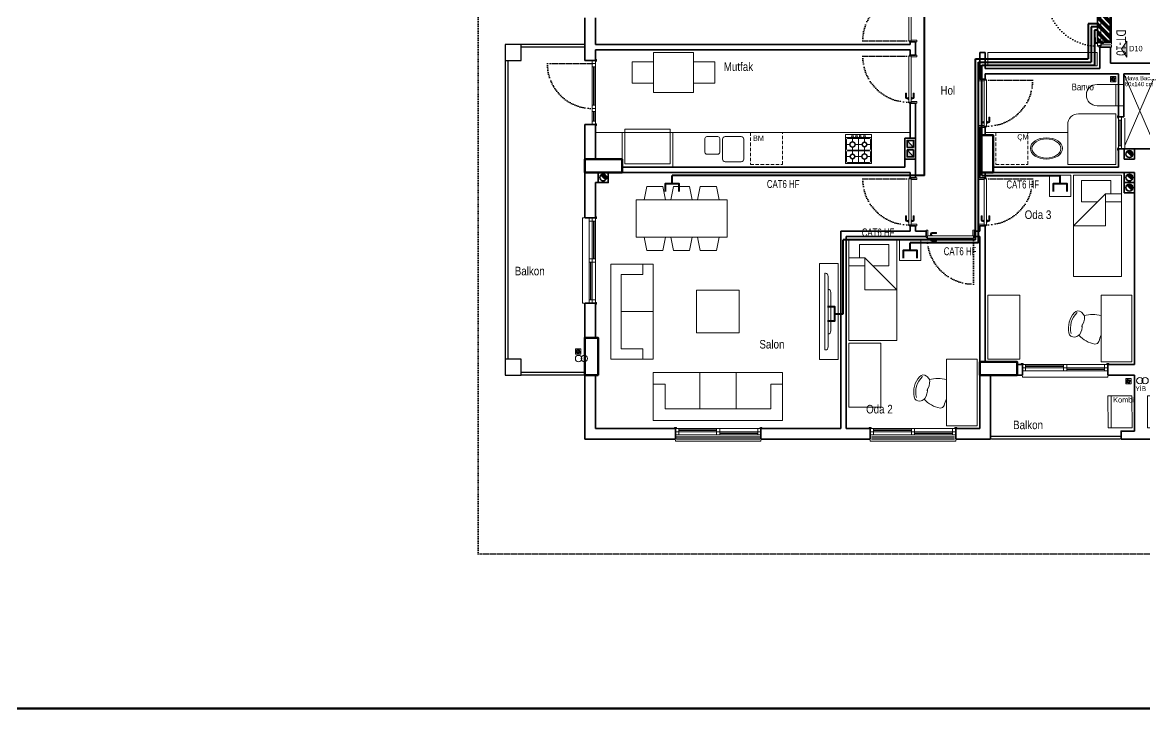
# Model space of a CAD drawing. Header units: millimetres. Extents: x 1852829 to 1882754, y -270850 to -231658.
# Drawn here: x 1863869 to 1865972, y -259851 to -258565 of the extents above; entities that cross this region are included whole.
import ezdxf
from ezdxf.enums import TextEntityAlignment as Align

# ---------------------------------------------------------------- set-up
doc = ezdxf.new("R2010")
doc.units = ezdxf.units.MM
for name, pattern in [('CONTINOUS', [0]), ('CONTINU', [0]), ('DOT', [0.25, 0, -0.25]), ('izdüşüm arka', [3.175, 0, -3.175]), ('izdüşüm ön', [9.525, 6.35, -3.175])]:
    doc.linetypes.add(name, pattern=pattern)
for name, color, linetype, lineweight in [('a_ba', 6, 'Continuous', 50), ('a_doğrama', 251, 'Continuous', 20), ('a_duvar', 251, 'Continuous', 35), ('a_görünüş', 32, 'Continuous', 25), ('a_görünüş_ince', 8, 'Continuous', 20), ('a_izdüşüm_arka', 251, 'izdüşüm arka', 30), ('a_izdüşüm_ön', 6, 'izdüşüm ön', 9), ('a_not_mahal', 253, 'Continuous', 5), ('a_not_misc', 144, 'Continuous', 5), ('a_not_text', 7, 'Continuous', 13), ('a_tefriş', 8, 'Continuous', 20), ('a_çerçeve_line', 7, 'Continuous', 50), ('Aydınlatma', 4, 'CONTINOUS', 35), ('m_yib', 65, 'Continuous', 20), ('Priz', 6, 'CONTINOUS', 40), ('Telefon', 2, 'CONTINOUS', 40)]:
    doc.layers.add(name, color=color, linetype=linetype, lineweight=lineweight)
doc.styles.add('Grupcad', font='arial.ttf', dxfattribs={"width": 0.7})
doc.styles.add('ROMANTUR', font='arial.ttf', dxfattribs={"width": 0.7})
doc.styles.get("Standard").update_dxf_attribs({"font": 'ARIALN.TTF'})

# ---------------------------------------------------------------- blocks, each defined once
blk = doc.blocks.new('M1')
at = {"layer": 'a_doğrama', "linetype": 'Continuous'}
for p, q in [((-24, 6), (-30, 6)), ((-30, 0), (-30, 6)), ((-24, 0), (-30, 0)), ((-24, 0), (-24, 6)), ((30, 6), (24, 6)), ((24, 6), (24, 0)), ((30, 0), (30, 6)), ((30, 0), (24, 0))]:
    blk.add_line(p, q, dxfattribs=at)
at = {"layer": 'a_doğrama'}
for p, q in [((24, 3.5), (-24, 3.5)), ((24, 2.5), (-24, 2.5))]:
    blk.add_line(p, q, dxfattribs=at)
for points in [[(-28, -1), (-28, 0), (-32, 0), (-32, -2), (-29, -2)], [(28, -1), (28, 0), (32, 0), (32, -2), (29, -2)]]:
    blk.add_lwpolyline(points, close=True, dxfattribs=at)
at = {"layer": 'a_görünüş_ince'}
for p, q in [((24, 6), (-24, 6)), ((-24, 0), (24, 0))]:
    blk.add_line(p, q, dxfattribs=at)
blk = doc.blocks.new('K1')
at = {"layer": 'a_doğrama', "color": 251}
for points in [[(-17.5, -2.5), (-22, -2.5), (-22, 0), (2, 0), (2, -4), (-17.5, -4), (-17.5, -2.5)], [(-27.5, -93.1), (-25, -93.1)], [(-17.5, -97.5), (-22, -97.5), (-22, -100), (2, -100), (2, -96), (-17.5, -96), (-17.5, -97.5)], [(-14.5, -93.1), (-17, -93.1)]]:
    blk.add_lwpolyline(points, dxfattribs=at)
blk.add_lwpolyline([(-18, -14), (-18, -4), (-18, -3), (-22.5, -3), (-22.5, -2.5), (-22.5, -2), (-24, -2), (-24, -2.5), (-24, -12.5), (-24, -88), (-24, -97.5), (-24, -98), (-22.5, -98), (-22.5, -97.5), (-22.5, -97), (-18, -97), (-18, -96), (-18, -86.5)], close=True, dxfattribs=at)
for points in [[(-25, -91.1), (-27.5, -91.1, -0.414214), (-28, -90.6), (-28, -82.1), (-30, -82.1), (-30, -90.6)], [(-17, -91.1), (-14.5, -91.1, 0.414214), (-14, -90.6), (-14, -82.1), (-12, -82.1), (-12, -90.6)], [(-24, -94.1), (-24.5, -94.1, -0.414214), (-25, -93.6), (-25, -90.6, -0.414214), (-24.5, -90.1), (-24, -90.1)], [(-18, -94.1), (-17.5, -94.1, 0.414214), (-17, -93.6), (-17, -90.6, 0.414214), (-17.5, -90.1), (-18, -90.1)]]:
    blk.add_lwpolyline(points, format="xyb", dxfattribs=at)
for centre, start, end in [((-27.5, -90.6), 180, 270), ((-14.5, -90.6), 270, 0)]:
    blk.add_arc(centre, 2.5, start, end, dxfattribs=at)
at = {"layer": 'a_görünüş_ince', "color": 251}
blk.add_line((2, -6), (2, -94), dxfattribs=at)
at = {"layer": 'a_izdüşüm_arka', "color": 251, "linetype": 'DOT', "ltscale": 20}
blk.add_line((-24, -2), (-120, -2), dxfattribs=at)
blk.add_arc((-24, -2), 96, 180, 270, dxfattribs=at)
blk = doc.blocks.new('K2')
at = {"layer": 'a_doğrama', "color": 251, "linetype": 'Continuous'}
for p, q in [((-13, 88.1), (-13, 1.9)), ((-13, 88.1), (-8.5, 88.1)), ((-12, 90), (-12, 88.1)), ((-12, 90), (-10, 90)), ((-8.5, 88.1), (-8.5, 1.9)), ((-13, 1.9), (-8.5, 1.9)), ((-12, 0), (-12, 1.9)), ((-12, 0), (-10, 0))]:
    blk.add_line(p, q, dxfattribs=at)
for points in [[(0, 90), (2, 90), (2, 87), (-8.5, 87)], [(0, 0), (2, 0), (2, 3), (-8.5, 3)]]:
    blk.add_lwpolyline(points, dxfattribs=at)
at = {"layer": 'a_doğrama', "color": 251}
for points in [[(-14, 80.1), (-16.5, 80.1, 0.414214), (-17, 79.6), (-17, 71.1), (-19, 71.1), (-19, 79.6)], [(-13, 83.1), (-13.5, 83.1, 0.414214), (-14, 82.6), (-14, 79.6, 0.414214), (-13.5, 79.1), (-13, 79.1)], [(-8.5, 83.1), (-8, 83.1, -0.414214), (-7.5, 82.6), (-7.5, 79.6, -0.414214), (-8, 79.1), (-8.5, 79.1)], [(-7.5, 80.1), (-5, 80.1, -0.414214), (-4.5, 79.6), (-4.5, 71.1), (-2.5, 71.1), (-2.5, 79.6)]]:
    blk.add_lwpolyline(points, format="xyb", dxfattribs=at)
for points in [[(-16.5, 82.1), (-14, 82.1)], [(-5, 82.1), (-7.5, 82.1)]]:
    blk.add_lwpolyline(points, dxfattribs=at)
for centre, start, end in [((-16.5, 79.6), 90, 180), ((-5, 79.6), 0, 90)]:
    blk.add_arc(centre, 2.5, start, end, dxfattribs=at)
at = {"layer": 'a_izdüşüm_arka', "color": 251}
blk.add_lwpolyline([(-99.2, 1.9), (-13, 1.9)], dxfattribs=at)
blk.add_arc((-13, 1.9), 86.2, 90, 180, dxfattribs=at)
blk = doc.blocks.new('klozet')
at = {"layer": 'a_tefriş'}
blk.add_line((20, 0), (-20, 0), dxfattribs=at)
for points in [[(-20, 0), (-20, -15), (20, -15), (20, 0)], [(-20, -50), (-20, -15)], [(20, -50), (20, -15)]]:
    blk.add_lwpolyline(points, dxfattribs=at)
blk.add_arc((0, -50), 20, 180, 360, dxfattribs=at)
blk = doc.blocks.new('kapı_120_c_blok')
at = {"layer": 'a_doğrama', "color": 251}
for points in [[(-2, 119), (-2, 122), (0, 122), (0, 118), (-1, 118), (-2, 119)], [(2.5, 114), (2.5, 96)], [(3.5, 114), (3.5, 96)], [(2.5, 84), (2.5, 12)], [(3.5, 84), (3.5, 12)], [(-2, 1), (-2, -2), (0, -2), (0, 2), (-1, 2), (-2, 1)]]:
    blk.add_lwpolyline(points, dxfattribs=at)
for points in [[(0, 114), (6, 114), (6, 120), (0, 120)], [(0, 90), (6, 90), (6, 96), (0, 96)], [(0, 84), (6, 84), (6, 90), (0, 90)], [(0, 6), (6, 6), (6, 12), (0, 12)], [(0, 0), (6, 0), (6, 6), (0, 6)]]:
    blk.add_lwpolyline(points, close=True, dxfattribs=at)
at = {"layer": 'a_görünüş_ince', "color": 251}
for points in [[(0, 114), (0, 96)], [(6, 114), (6, 96)], [(0, 84), (0, 12)], [(6, 84), (6, 12)]]:
    blk.add_lwpolyline(points, dxfattribs=at)
at = {"layer": 'a_izdüşüm_arka', "color": 251}
blk.add_lwpolyline([(6, 6), (90, 6)], dxfattribs=at)
blk.add_arc((6, 6), 84, 0, 90, dxfattribs=at)
blk = doc.blocks.new('160p')
at = {"layer": 'a_doğrama', "color": 251}
for points in [[(-6, -6), (-6, 0), (-12, 0), (-12, -6)], [(0, -6), (0, 0), (-6, 0), (-6, -6)], [(-6, -83), (-6, -77), (-12, -77), (-12, -83)], [(0, -83), (0, -77), (-6, -77), (-6, -83)], [(-6, -160), (-6, -154), (-12, -154), (-12, -160)], [(0, -160), (0, -154), (-6, -154), (-6, -160)]]:
    blk.add_lwpolyline(points, close=True, dxfattribs=at)
for points in [[(2, -1), (2, 2), (0, 2), (0, -2), (1, -2), (2, -1)], [(-9.5, -6), (-9.5, -77)], [(-8.5, -6), (-8.5, -77)], [(-3.5, -83), (-3.5, -154)], [(-2.5, -83), (-2.5, -154)], [(2, -159), (2, -162), (0, -162), (0, -158), (1, -158), (2, -159)]]:
    blk.add_lwpolyline(points, dxfattribs=at)
at = {"layer": 'a_görünüş_ince', "color": 251}
for points in [[(-22, -160), (-24, -160), (-24, 0), (-22, 0)], [(-12, -77), (-12, -6)], [(-6, -77), (-6, -6)], [(-6, -77), (-6, -6)], [(0, -77), (0, -6)], [(-12, -154), (-12, -83)], [(-6, -154), (-6, -83)], [(-6, -154), (-6, -83)], [(0, -154), (0, -83)]]:
    blk.add_lwpolyline(points, dxfattribs=at)
blk = doc.blocks.new('baca_şönt')
at = {"layer": 'a_duvar'}
h = blk.add_hatch(color=256, dxfattribs=at)
h.dxf.hatch_style = 1
h.paths.add_polyline_path([(21.5, -5), (21.5, -17), (35, -17)])
h.paths.add_polyline_path([(4, -5), (4, -17), (17.5, -17)])
for p, q in [((4, -5), (17.5, -17)), ((17.5, -5), (17.5, -17)), ((21.5, -5), (21.5, -17)), ((21.5, -5), (35, -17))]:
    blk.add_line(p, q, dxfattribs=at)
blk.add_lwpolyline([(0, -21), (39, -21), (39, -1), (0, -1)], close=True, dxfattribs=at)
for points in [[(17.5, -5), (4, -5), (4, -17), (17.5, -17)], [(21.5, -17), (35, -17), (35, -5), (21.5, -5)]]:
    blk.add_lwpolyline(points, dxfattribs=at)
blk = doc.blocks.new('baca_müstakil')
at = {"layer": 'a_duvar'}
h = blk.add_hatch(color=256, dxfattribs=at)
h.dxf.hatch_style = 1
h.paths.add_polyline_path([(4.9, -4.9, 0.198912), (3, -9.5, 0.668179), (14.1, -14.1)])
blk.add_line((4.9, -4.9), (14.1, -14.1), dxfattribs=at)
blk.add_lwpolyline([(0, -19), (19, -19), (19, 0), (0, 0)], close=True, dxfattribs=at)
blk.add_circle((9.5, -9.5), 6.5, dxfattribs=at)
blk = doc.blocks.new('A$C2A0A03CE')
at = {"layer": 'a_tefriş'}
for p, q in [((-54, -24.3), (-54, 24.3)), ((-54, 24.3), (0, 24.3)), ((-48.6, 24.3), (-48.6, -24.3)), ((-27, 22.5), (-45, 22.5)), ((-35.6, 22.5), (-35.6, 15.7)), ((-21.6, 22.5), (-3.6, 22.5)), ((-13.1, 22.5), (-13.1, 14.8)), ((0, -24.3), (0, 24.3)), ((-46.8, 20.7), (-46.8, -20.7)), ((-40, 11.2), (-46.8, 11.2)), ((-25.2, 0), (-46.8, 0)), ((-35.6, 6.8), (-35.6, -7.7)), ((-25.2, 11.2), (-31, 11.2)), ((-25.2, -20.7), (-25.2, 20.7)), ((-23.4, -20.7), (-23.4, 20.7)), ((-16.6, 11.2), (-23.4, 11.2)), ((-1.8, 0), (-23.4, 0)), ((-13.1, 7.7), (-13.1, -6.8)), ((-1.8, 11.2), (-9.4, 11.2)), ((-1.8, 20.7), (-1.8, -20.7)), ((-39.1, -11.3), (-46.8, -11.3)), ((-35.6, -14.9), (-35.6, -22.5)), ((-25.2, -11.3), (-31.9, -11.3)), ((-17.5, -11.3), (-23.4, -11.3)), ((-13.1, -15.7), (-13.1, -22.5)), ((-1.8, -11.3), (-8.5, -11.3)), ((-54, -24.3), (0, -24.3)), ((-45, -22.5), (-27, -22.5)), ((-3.6, -22.5), (-21.6, -22.5))]:
    blk.add_line(p, q, dxfattribs=at)
for centre, radius in [((-51.4, 11.2), 1.8), ((-51.4, 3.7), 1.8), ((-35.6, 11.2), 5.4), ((-35.6, 11.2), 4.5), ((-13.1, 11.2), 4.5), ((-13.1, 11.2), 3.6), ((-51.4, -3.5), 1.8), ((-51.4, -11.3), 1.8), ((-35.6, -11.3), 4.5), ((-35.6, -11.3), 3.6), ((-13.1, -11.3), 5.4), ((-13.1, -11.3), 4.5)]:
    blk.add_circle(centre, radius, dxfattribs=at)
for centre, start, end in [((-45, 20.7), 90, 180), ((-27, 20.7), 0, 90), ((-21.6, 20.7), 90, 180), ((-3.6, 20.7), 0, 90), ((-45, -20.7), 180, 270), ((-27, -20.7), 270, 0), ((-21.6, -20.7), 180, 270), ((-3.6, -20.7), 270, 0)]:
    blk.add_arc(centre, 1.8, start, end, dxfattribs=at)
blk = doc.blocks.new('tefriş_koltuk_242x90')
at = {"layer": 'a_tefriş'}
for p, q in [((-34, -22), (-34, -90)), ((34, -22), (34, -90)), ((-99, -68), (-121, -68)), ((99, -68), (121, -68))]:
    blk.add_line(p, q, dxfattribs=at)
for points in [[(-121, -90), (-121, 0), (121, 0), (121, -90), (-121, -90)], [(-99, -68), (-99, -22), (99, -22), (99, -68)]]:
    blk.add_lwpolyline(points, dxfattribs=at)
blk = doc.blocks.new('tefriş_koltuk_202x90')
at = {"layer": 'a_tefriş'}
for p, q in [((0, -90), (0, -22)), ((-79, -68), (-101, -68)), ((79, -68), (101, -68))]:
    blk.add_line(p, q, dxfattribs=at)
for points in [[(101, -90), (101, 0), (-101, 0), (-101, -90), (101, -90)], [(79, -68), (79, -22), (-79, -22), (-79, -68)]]:
    blk.add_lwpolyline(points, dxfattribs=at)
blk = doc.blocks.new('tefirş_tv')
at = {"layer": 'a_tefriş'}
for points in [[(60, 4), (60, 5, 0.414214), (55, 10), (-55, 10, 0.414214), (-60, 5), (-60, 4)], [(35, 10), (35, 10, 0.414214), (30, 15), (-30, 15, 0.414214), (-35, 10), (-35, 10)]]:
    blk.add_lwpolyline(points, format="xyb", close=True, dxfattribs=at)
blk = doc.blocks.new('tefriş_yatak tek')
at = {"layer": 'a_tefriş'}
for points in [[(0, -0.45), (-1.9, -0.45), (-1.9, 0.45), (0, 0.45)], [(-1.9, -0.5), (-1.5, -0.5), (-1.5, -0.9), (-1.9, -0.9)]]:
    blk.add_lwpolyline(points, close=True, dxfattribs=at)
for points in [[(-1.55, 0.45), (-1.55, 0.15), (-0.95, -0.45), (-0.95, 0.15), (-1.55, 0.15)], [(-1.4, 0.45), (-1.4, 0.15)], [(-1.4, 0), (-1.4, -0.3), (-1.8, -0.3), (-1.8, 0.25), (-1.55, 0.25)]]:
    blk.add_lwpolyline(points, dxfattribs=at)
blk = doc.blocks.new('tefriş_sandalye')
at = {"layer": 'a_tefriş'}
blk.add_line((0, -18), (0, 18), dxfattribs=at)
at = {"layer": 'a_tefriş', "extrusion": (0, 0, -1)}
for centre, major_axis, start_param, end_param in [((16, -34.3), (38.7, 38.7), 5.200723, 5.79406), ((48.7, 10.5), (13, -13), 2.7784, 3.245118), ((43.2, 17.3), (6.76, 6.76), 4.815914, 6.34704), ((16.9, -5.5), (28.8, 28.8), 6.26556, 7.321949), ((16.9, -5.5), (28.8, 28.8), 6.26556, 7.321949), ((17, -5.7), (31.4, -31.4), -1.506941, -0.587454), ((62.1, 15.1), (21.8, -21.8), 1.757107, 2.385975), ((62.1, 15.1), (21.8, -21.8), 1.757107, 2.385975), ((48.7, 10.5), (13, -13), 2.664537, 2.7784), ((48.7, 10.5), (13, -13), 2.664537, 2.7784), ((66.5, -1.2), (21.8, -21.8), 1.802816, 2.431683), ((66.5, -1.2), (21.8, -21.8), 1.802816, 2.431683), ((-154, -79.7), (117.3, -117.3), -1.166716, -1.087708), ((1.8, 18.5), (38.7, -38.7), -0.034473, 0.601946), ((52.6, -3.9), (13, -13), 1.410391, 1.524253), ((52.6, -3.9), (13, -13), 1.410391, 1.524253), ((52.6, -3.9), (13, 13), 2.514469, 2.981187), ((51.2, -12.6), (6.76, -6.76), -0.587454, 0.943672), ((11.1, -28.2), (4.99, -4.99), 0.687369, 2.053884)]:
    blk.add_ellipse(centre, major_axis=major_axis, ratio=1, start_param=start_param, end_param=end_param, dxfattribs=at)
blk = doc.blocks.new('tefriş_süzgeç')
at = {"layer": 'a_tefriş'}
for p, q in [((5, 0), (-5, 0)), ((-5, 0), (-5, -10)), ((5, -10), (5, 0)), ((-5, -10), (5, -10)), ((-3.6, -5.1), (-4.1, -5.1)), ((-2.6, -5.1), (-3.1, -5.1)), ((-2.5, -2.5), (-2.9, -2.2)), ((-2.6, -7.6), (-2.9, -7.9)), ((-2, -3.3), (-2.3, -3)), ((-1.9, -6.9), (-2.2, -7.2)), ((-1.6, -5.1), (-2.1, -5.1)), ((-1.2, -3.9), (-1.5, -3.6)), ((-1.2, -6.2), (-1.5, -6.5)), ((-0.2, -2.5), (-0.2, -2)), ((-0.1, -1.5), (-0.1, -1)), ((-0.1, -3), (-0.1, -3.5)), ((-0.1, -6.6), (-0.1, -7.1)), ((-0.1, -7.6), (-0.1, -8.1)), ((-0.1, -8.6), (-0.1, -9.1)), ((1, -4), (1.4, -3.6)), ((1.1, -6.2), (1.4, -6.5)), ((1.5, -5.1), (2, -5.1)), ((1.7, -3.3), (2.1, -2.9)), ((1.8, -6.9), (2.1, -7.2)), ((2.5, -2.5), (2.8, -2.2)), ((2.5, -5.1), (3, -5.1)), ((2.5, -7.5), (2.8, -7.9)), ((3.5, -5.1), (4, -5.1))]:
    blk.add_line(p, q, dxfattribs=at)
for centre, radius, start, end in [((-0.1, -5.1), 4.06, 134.2896, 180), ((-0.1, -5.1), 3.56, 134.2896, 180), ((-0.1, -5.1), 3.06, 180, 225), ((-0.1, -5.1), 4.06, 225, 270), ((-0.1, -5.1), 2.56, 180, 225), ((-0.1, -5.1), 3.56, 225, 270), ((-0.4, -4.4), 2.4, 84.5943, 143.2016), ((-0.1, -5.1), 2.06, 134.2896, 180), ((-0.1, -5), 2.44, 90.343, 138.1212), ((-0.1, -5.1), 1.56, 134.2896, 180), ((-0.1, -5.1), 2.06, 225, 270), ((-0.1, -5.1), 1.56, 225, 270), ((-0.1, -5.1), 4.06, 45, 90), ((-0.1, -5.1), 3.56, 45, 90), ((-0.1, -5.1), 2.06, 45, 90), ((-0.1, -5.1), 1.56, 45, 90), ((-0.1, -5.1), 2.56, 270, 315.7104), ((-0.1, -5.1), 3.06, 270, 315.7104), ((-0.1, -5.1), 1.56, 314.2896, 360), ((-0.1, -5.1), 2.06, 314.2896, 360), ((-0.1, -5.1), 2.56, 360, 45), ((-0.1, -5.1), 3.06, 360, 45), ((-0.1, -5.1), 3.56, 314.2896, 360), ((-0.1, -5.1), 4.06, 314.2896, 360)]:
    blk.add_arc(centre, radius, start, end, dxfattribs=at)
blk = doc.blocks.new('kombi')
at = {"layer": 'a_tefriş', "lineweight": 20}
for p, q in [((-4.8, 60), (40.2, 60)), ((-4.7, 0), (-4.8, 60)), ((1.3, 0), (1.2, 60)), ((40.2, 60), (40.3, 0)), ((69.2, 60), (69.2, 0)), ((114.2, 60), (69.2, 60)), ((108.2, 0), (108.2, 60)), ((114.2, 0), (114.2, 60)), ((40.3, 0), (-4.7, 0)), ((69.2, 0), (114.2, 0))]:
    blk.add_line(p, q, dxfattribs=at)
at = {"layer": 'a_not_mahal'}
for p in [(5, 47.3), (73.2, 47.3)]:
    blk.add_text('Kombi', height=10, dxfattribs=at).set_placement(p)
blk = doc.blocks.new('ZayıfAkımPanosu')
at = {"layer": 'Priz'}
h = blk.add_hatch(dxfattribs=at)
h.set_pattern_fill('GOST_GROUND', color=256)
h.set_pattern_definition([(45, (-1866208.597, 256590.195), (14.142135624, 0), [20]), (45, (-1866205.597, 256590.195), (14.142135624, 0), [20]), (45, (-1866202.597, 256590.195), (14.142135624, 0), [20])])
h.paths.add_polyline_path([(11.9, 41.5), (-11.9, 41.5), (-11.9, -41.5), (11.9, -41.5)])
at = {"layer": 'Aydınlatma', "color": 2, "linetype": 'CONTINU'}
blk.add_lwpolyline([(-11.9, 41.5), (11.9, 41.5), (11.9, -41.5), (-11.9, -41.5)], close=True, dxfattribs=at)
blk.add_lwpolyline([(-11.9, 41.5), (11.9, 41.5), (11.9, -41.5), (-11.9, -41.5)], close=True, dxfattribs=at)
blk.add_lwpolyline([(-11.9, 41.5), (11.9, 41.5), (11.9, -41.5), (-11.9, -41.5)], close=True, dxfattribs=at)
blk.add_lwpolyline([(-11.9, 41.5), (11.9, 41.5), (11.9, -41.5), (-11.9, -41.5)], close=True, dxfattribs=at)
blk.add_lwpolyline([(-11.9, 41.5), (11.9, 41.5), (11.9, -41.5), (-11.9, -41.5)], close=True, dxfattribs=at)
at = {"layer": 'Aydınlatma', "color": 6, "linetype": 'CONTINU'}
blk.add_lwpolyline([(-11.9, 41.5), (11.9, 41.5), (11.9, -41.5), (-11.9, -41.5)], close=True, dxfattribs=at)
blk = doc.blocks.new('TELEFON PRIZI')
at = {"layer": 'Telefon', "linetype": 'CONTINU'}
blk.add_lwpolyline([(13.2, 13.9), (13.2, 0), (-13.2, 0), (-13.2, 13.9)], dxfattribs=at)

msp = doc.modelspace()

# ---------------------------------------------------------------- hatches: boundary and pattern name
at = {"layer": 'a_not_misc'}
h = msp.add_hatch(color=256, dxfattribs=at)
h.dxf.hatch_style = 1
h.paths.add_polyline_path([(1865938.7, -258600.2), (1865928.7, -258615.2), (1865938.7, -258630.2)])

# ---------------------------------------------------------------- linework, layer by layer
at = {"layer": 'a_ba', "color": 253}
for points in [[(1865662.7, -258846.2), (1865687.7, -258846.2), (1865687.7, -258776.2), (1865662.7, -258776.2)], [(1864922.7, -258821.2), (1864922.7, -258846.2), (1864992.7, -258846.2), (1864992.7, -258821.2)], [(1864922.7, -259226.2), (1864947.7, -259226.2), (1864947.7, -259156.2), (1864922.7, -259156.2)], [(1865662.7, -259201.2), (1865662.7, -259226.2), (1865732.7, -259226.2), (1865732.7, -259201.2)]]:
    msp.add_lwpolyline(points, close=True, dxfattribs=at)
at = {"layer": 'a_duvar'}
for p, q in [((1864922.7, -258556.2), (1864922.7, -258636.2)), ((1864942.7, -258606.2), (1864942.7, -258556.2)), ((1865532.7, -258606.2), (1864942.7, -258606.2)), ((1865532.7, -258601.2), (1865532.7, -258606.2)), ((1865542.7, -258601.2), (1865542.7, -258626.2)), ((1865907.7, -258611.2), (1865887.7, -258611.2)), ((1865887.7, -258611.2), (1865907.7, -258611.2)), ((1865887.7, -258611.2), (1865887.7, -258651.4)), ((1865907.7, -258641.4), (1865907.7, -258611.2)), ((1865907.7, -258641.4), (1865907.7, -258611.2)), ((1864942.7, -258616.2), (1865532.7, -258616.2)), ((1864942.7, -258636.2), (1864942.7, -258616.2)), ((1865532.7, -258616.2), (1865532.7, -258626.2)), ((1865662.7, -258621.2), (1865662.7, -258671.2)), ((1865662.7, -258621.2), (1865672.7, -258621.2)), ((1865672.7, -258651.4), (1865672.7, -258621.2)), ((1865672.7, -258651.4), (1865887.7, -258651.4)), ((1866027.7, -258641.4), (1865907.7, -258641.4)), ((1865672.7, -258671.2), (1865672.7, -258661.2)), ((1865672.7, -258661.2), (1865922.7, -258661.2)), ((1865922.7, -258661.2), (1865922.7, -258742.2)), ((1865932.7, -258661.2), (1865992.7, -258661.2)), ((1865932.7, -258742.2), (1865932.7, -258661.2)), ((1865532.7, -258716.2), (1865532.7, -258782.2)), ((1865542.7, -258716.2), (1865542.7, -258856.2)), ((1864922.7, -258756.2), (1864922.7, -258931.2)), ((1864942.7, -258821.2), (1864942.7, -258756.2)), ((1865662.7, -258761.2), (1865662.7, -258856.2)), ((1865672.7, -258776.2), (1865672.7, -258761.2)), ((1865522.7, -258836.2), (1864992.7, -258836.2)), ((1865687.7, -258836.2), (1865922.7, -258836.2)), ((1864942.7, -258846.2), (1865532.7, -258846.2)), ((1865532.7, -258846.2), (1865532.7, -258856.2)), ((1865672.7, -258846.2), (1865952.7, -258846.2)), ((1865672.7, -258856.2), (1865672.7, -258846.2)), ((1865952.7, -258846.2), (1865952.7, -259206.2)), ((1864942.7, -258931.2), (1864942.7, -258865.2)), ((1865532.7, -258946.2), (1865532.7, -258956.2)), ((1865542.7, -258946.2), (1865542.7, -258956.2)), ((1865662.7, -258946.2), (1865662.7, -258956.2)), ((1865672.7, -259201.2), (1865672.7, -258946.2)), ((1865532.7, -258956.2), (1865402.7, -258956.2)), ((1865402.7, -258956.2), (1865402.7, -259326.2)), ((1865412.7, -258966.2), (1865562.7, -258966.2)), ((1865412.7, -259326.2), (1865412.7, -258966.2)), ((1865562.7, -258956.2), (1865542.7, -258956.2)), ((1865662.7, -258956.2), (1865652.7, -258956.2)), ((1865652.7, -258966.2), (1865662.7, -258966.2)), ((1865662.7, -258966.2), (1865662.7, -259326.2)), ((1864922.7, -259091.2), (1864922.7, -259206.2)), ((1864942.7, -259156.2), (1864942.7, -259091.2)), ((1865952.7, -259206.2), (1865902.7, -259206.2)), ((1864922.7, -259226.2), (1864922.7, -259346.2)), ((1864942.7, -259326.2), (1864942.7, -259226.2)), ((1865682.7, -259346.2), (1865682.7, -259226.2)), ((1865682.7, -259226.2), (1865732.7, -259226.2)), ((1865902.7, -259226.2), (1865952.7, -259226.2)), ((1865952.7, -259226.2), (1865952.7, -259331.2)), ((1865092.7, -259326.2), (1864942.7, -259326.2)), ((1865402.7, -259326.2), (1865252.7, -259326.2)), ((1865457.7, -259326.2), (1865412.7, -259326.2)), ((1865662.7, -259326.2), (1865617.7, -259326.2)), ((1864922.7, -259346.2), (1865092.7, -259346.2)), ((1865252.7, -259346.2), (1865457.7, -259346.2)), ((1865617.7, -259346.2), (1865682.7, -259346.2)), ((1865997.7, -259346.2), (1865927.7, -259346.2))]:
    msp.add_line(p, q, dxfattribs=at)
for points in [[(1865532.7, -258601.2), (1865542.7, -258601.2)], [(1865532.7, -258626.2), (1865542.7, -258626.2)], [(1864942.7, -258636.2), (1864922.7, -258636.2)], [(1865672.7, -258671.2), (1865662.7, -258671.2)], [(1865532.7, -258716.2), (1865542.7, -258716.2)], [(1864942.7, -258756.2), (1864922.7, -258756.2)], [(1865922.7, -258742.2), (1865932.7, -258742.2)], [(1865662.7, -258761.2), (1865672.7, -258761.2)], [(1865522.7, -258821.2), (1865522.7, -258836.2)], [(1865922.7, -258802.2), (1865922.7, -258836.2)], [(1866002.7, -258802.2), (1865922.7, -258802.2)], [(1865532.7, -258856.2), (1865542.7, -258856.2)], [(1865662.7, -258856.2), (1865672.7, -258856.2)], [(1864947.7, -258865.2), (1864942.7, -258865.2)], [(1864922.7, -258931.2), (1864942.7, -258931.2)], [(1865532.7, -258946.2), (1865542.7, -258946.2)], [(1865662.7, -258946.2), (1865672.7, -258946.2)], [(1865562.7, -258956.2), (1865562.7, -258966.2)], [(1865652.7, -258956.2), (1865652.7, -258966.2)], [(1864922.7, -259091.2), (1864942.7, -259091.2)], [(1865732.7, -259226.2), (1865742.7, -259226.2), (1865742.7, -259206.2), (1865732.7, -259206.2)], [(1865902.7, -259226.2), (1865902.7, -259206.2)], [(1865092.7, -259346.2), (1865092.7, -259326.2)], [(1865252.7, -259346.2), (1865252.7, -259326.2)], [(1865457.7, -259326.2), (1865457.7, -259346.2)], [(1865617.7, -259326.2), (1865617.7, -259346.2)], [(1865927.7, -259346.2), (1865927.7, -259331.2), (1865952.7, -259331.2)]]:
    msp.add_lwpolyline(points, dxfattribs=at)
at = {"layer": 'a_görünüş', "color": 251}
for points in [[(1864773.2, -258636.2), (1864803.2, -258636.2), (1864803.2, -258606.2), (1864773.2, -258606.2)], [(1864773.2, -259226.2), (1864803.2, -259226.2), (1864803.2, -259196.2), (1864773.2, -259196.2)]]:
    msp.add_lwpolyline(points, close=True, dxfattribs=at)
for points in [[(1864922.7, -258606.2), (1864803.2, -258606.2)], [(1864922.7, -258611.2), (1864803.2, -258611.2)], [(1864773.2, -258636.2), (1864773.2, -259196.2)], [(1864778.2, -258636.2), (1864778.2, -259196.2)], [(1864922.7, -259221.2), (1864803.2, -259221.2)], [(1864922.7, -259226.2), (1864803.2, -259226.2)], [(1865250.7, -259342.2), (1865094.7, -259342.2)], [(1865250.7, -259346.2), (1865094.7, -259346.2)], [(1865615.7, -259342.2), (1865459.7, -259342.2)], [(1865615.7, -259346.2), (1865459.7, -259346.2)], [(1865925.7, -259341.2), (1865684.7, -259341.2)], [(1865925.7, -259346.2), (1865684.7, -259346.2)]]:
    msp.add_lwpolyline(points, dxfattribs=at)
at = {"layer": 'a_görünüş_ince'}
msp.add_line((1865934.7, -258800.2), (1865934.7, -258744.2), dxfattribs=at)
at = {"layer": 'a_izdüşüm_arka'}
msp.add_lwpolyline([(1864722.7, -257111.2), (1867202.7, -257111.2), (1867202.7, -259561.2), (1864722.7, -259561.2)], close=True, dxfattribs=at)
at = {"layer": 'a_izdüşüm_ön', "color": 251}
for points in [[(1865233.2, -258771.2), (1865233.2, -258831.2), (1865293.2, -258831.2), (1865293.2, -258771.2)], [(1865692.7, -258831.2), (1865752.7, -258831.2), (1865752.7, -258771.2), (1865692.7, -258771.2)]]:
    msp.add_lwpolyline(points, close=True, dxfattribs=at)
at = {"layer": 'a_not_misc'}
msp.add_lwpolyline([(1865938.7, -258600.2), (1865928.7, -258615.2), (1865938.7, -258630.2), (1865938.7, -258600.2)], close=True, dxfattribs=at)
for points in [[(1865932.7, -258661.2), (1865990.7, -258795.5)], [(1865992.7, -258661.2), (1865934.7, -258795.5)]]:
    msp.add_lwpolyline(points, dxfattribs=at)
at = {"layer": 'a_tefriş'}
msp.add_line((1865530.7, -258771.2), (1864944.7, -258771.2), dxfattribs=at)
for points in [[(1865126.2, -258696.2), (1865126.2, -258621.2), (1865051.2, -258621.2), (1865051.2, -258696.2)], [(1865677.7, -258621.2), (1865882.7, -258621.2), (1865882.7, -258646.4), (1865677.7, -258646.4)], [(1865051.2, -258678.7), (1865051.2, -258638.7), (1865011.2, -258638.7), (1865011.2, -258678.7)], [(1865166.2, -258678.7), (1865126.2, -258678.7), (1865126.2, -258638.7), (1865166.2, -258638.7)], [(1865019.2, -258967.5), (1865189.2, -258967.5), (1865189.2, -258897.5), (1865019.2, -258897.5)], [(1865362.7, -259197), (1865397.7, -259197), (1865397.7, -259017), (1865362.7, -259017)], [(1865132.1, -259147), (1865212.1, -259147), (1865212.1, -259067), (1865132.1, -259067)], [(1865737.7, -259076.2), (1865677.7, -259076.2), (1865677.7, -259196.2), (1865737.7, -259196.2)], [(1865890.4, -259201.2), (1865947.7, -259201.2), (1865947.7, -259076.1), (1865890.4, -259076.1)], [(1865417.7, -259166.2), (1865477.7, -259166.2), (1865477.7, -259286.2), (1865417.7, -259286.2)], [(1865600.4, -259321.2), (1865657.7, -259321.2), (1865657.7, -259196.1), (1865600.4, -259196.1)]]:
    msp.add_lwpolyline(points, close=True, dxfattribs=at)
msp.add_lwpolyline([(1865917.7, -258831.2), (1865827.7, -258831.2), (1865827.7, -258756.2, -0.414214), (1865847.7, -258736.2), (1865917.7, -258736.2)], format="xyb", close=True, dxfattribs=at)
for points in [[(1864992.7, -258819.2), (1864992.7, -258771.2)], [(1864997.7, -258830.2), (1864997.7, -258765.2), (1865082.7, -258765.2), (1865082.7, -258830.2), (1864997.7, -258830.2), (1864997.7, -258771.2), (1865082.7, -258771.2)], [(1865087.7, -258771.2), (1865087.7, -258834.2)], [(1865672.7, -258771.2), (1865827.7, -258771.2)], [(1865074.2, -258897.5), (1865069.2, -258872.5), (1865039.2, -258872.5), (1865034.2, -258897.5)], [(1865124.2, -258897.5), (1865119.2, -258872.5), (1865089.2, -258872.5), (1865084.2, -258897.5)], [(1865174.2, -258897.5), (1865169.2, -258872.5), (1865139.2, -258872.5), (1865134.2, -258897.5)], [(1865074.2, -258967.5), (1865069.2, -258992.5), (1865039.2, -258992.5), (1865034.2, -258967.5)], [(1865124.2, -258967.5), (1865119.2, -258992.5), (1865089.2, -258992.5), (1865084.2, -258967.5)], [(1865174.2, -258967.5), (1865169.2, -258992.5), (1865139.2, -258992.5), (1865134.2, -258967.5)]]:
    msp.add_lwpolyline(points, dxfattribs=at)
for points in [[(1865147.7, -258808.4, 0.414214), (1865151.2, -258811.9), (1865172.2, -258811.9, 0.414214), (1865175.7, -258808.4), (1865175.7, -258782.5, 0.414214), (1865172.2, -258779), (1865151.2, -258779, 0.414214), (1865147.7, -258782.5), (1865147.7, -258808.4)], [(1865180.7, -258821, 0.414214), (1865185.7, -258826), (1865215.7, -258826, 0.414214), (1865220.7, -258821), (1865220.7, -258784, 0.414214), (1865215.7, -258779), (1865185.7, -258779, 0.414214), (1865180.7, -258784), (1865180.7, -258821)]]:
    msp.add_lwpolyline(points, format="xyb", dxfattribs=at)
for major_axis in [(30, 0), (27, 0)]:
    msp.add_ellipse((1865787.7, -258801.2), major_axis=major_axis, ratio=0.666667, dxfattribs=at)
at = {"layer": 'a_çerçeve_line'}
msp.add_lwpolyline([(1872123.9, -259851.4), (1872123.9, -256851.4), (1853005.4, -256851.4), (1853005.4, -259851.4)], close=True, dxfattribs=at)
at = {"layer": 'm_yib'}
for centre in [(1864911, -259195.1), (1864921.7, -259195.1), (1864921.7, -259195.1), (1865962.7, -259236.7), (1865972.7, -259236.7)]:
    msp.add_circle(centre, 5.92, dxfattribs=at)
at = {"layer": 'Telefon'}
for p, q in [((1865559.5, -258852.2), (1865559.5, -258513.2)), ((1865883.7, -258567.4), (1865865.7, -258567.4)), ((1865865.7, -258567.4), (1865865.7, -258633.2)), ((1865883.7, -258573.4), (1865871.7, -258573.4)), ((1865871.7, -258573.4), (1865871.7, -258639.2)), ((1865883.7, -258579.4), (1865877.7, -258579.4)), ((1865877.7, -258579.4), (1865877.7, -258645.2)), ((1865654.7, -258633.2), (1865865.7, -258633.2)), ((1865654.7, -258972.2), (1865654.7, -258633.2)), ((1865660.7, -258639.2), (1865871.7, -258639.2)), ((1865660.7, -258978.2), (1865660.7, -258639.2)), ((1865666.7, -258645.2), (1865877.7, -258645.2)), ((1865666.7, -258852.2), (1865666.7, -258645.2)), ((1865086.2, -258867.7), (1865086.2, -258852.2)), ((1865559.5, -258852.2), (1865086.2, -258852.2)), ((1865666.7, -258852.2), (1865813.7, -258852.2)), ((1865813.7, -258867.7), (1865813.7, -258852.2)), ((1865406.7, -259111.3), (1865406.7, -258972.2)), ((1865654.7, -258972.2), (1865406.7, -258972.2)), ((1865660.7, -258978.2), (1865532.6, -258978.2)), ((1865532.6, -258992.7), (1865532.6, -258978.2)), ((1865391.3, -259111.3), (1865406.7, -259111.3))]:
    msp.add_line(p, q, dxfattribs=at)

# ---------------------------------------------------------------- block references
at = {"rotation": 180}
msp.add_blockref('kapı_120_c_blok', (1864942.7, -258636.2), dxfattribs=at)
at = {"layer": 'a_doğrama', "rotation": 270}
msp.add_blockref('M1', (1865922.7, -258772.2), dxfattribs=at)
at = {"layer": 'a_duvar', "xscale": -1}
for name, p, rotation in [('baca_şönt', (1865543.7, -258821.2), 270), ('baca_müstakil', (1865933.7, -258802.2), 90), ('baca_müstakil', (1864947.7, -258846.2), 90), ('baca_müstakil', (1865933.7, -258846.2), 90), ('baca_müstakil', (1865933.7, -258865.2), 90), ('160p', (1864942.7, -259091.2), 180), ('160p', (1865902.7, -259206.2), 270), ('160p', (1865252.7, -259326.2), 270), ('160p', (1865617.7, -259326.2), 270)]:
    msp.add_blockref(name, p, dxfattribs=dict(at, rotation=rotation))
at = {"layer": 'a_duvar'}
msp.add_blockref('kombi', (1865907.9, -259324.8), dxfattribs=at)
at = {"layer": 'a_izdüşüm_arka', "ltscale": 5}
for name, p, rotation in [('K2', (1865542.7, -258601.2), 359.9992036878907), ('K1', (1865907.7, -258511.2), 359.9992036878907), ('K2', (1865662.7, -258671.2), 179.9992036878907), ('K2', (1865662.7, -258856.2), 179.9992036878906), ('K2', (1865652.7, -258956.2), 89.9992036878906)]:
    msp.add_blockref(name, p, dxfattribs=dict(at, rotation=rotation))
at = {"layer": 'a_izdüşüm_arka', "ltscale": 5, "xscale": -1, "rotation": 180.0007963121094}
for p in [(1865542.7, -258626.2), (1865542.7, -258856.2)]:
    msp.add_blockref('K2', p, dxfattribs=at)
at = {"layer": 'a_tefriş', "xscale": -1}
for p, rotation in [((1865907.7, -258671.2), 90), ((1865946.3, -259237.5), 270)]:
    msp.add_blockref('tefriş_süzgeç', p, dxfattribs=dict(at, rotation=rotation))
at = {"layer": 'a_tefriş', "color": 113, "xscale": -1}
for name, p, rotation in [('klozet', (1865932.7, -258701.2), 269.9992036605381), ('A$C2A0A03CE', (1865435.5, -258829.3), 89.99920367289552)]:
    msp.add_blockref(name, p, dxfattribs=dict(at, rotation=rotation))
at = {"layer": 'a_tefriş', "zscale": 100}
for p, xscale, yscale, rotation in [((1865883.7, -259041.2), 100, 100, 270), ((1865462.7, -259161.2), -100.0000000000011, 100.0000000000011, 90)]:
    msp.add_blockref('tefriş_yatak tek', p, dxfattribs=dict(at, xscale=xscale, yscale=yscale, rotation=rotation))
at = {"layer": 'a_tefriş', "lineweight": -3, "extrusion": (-1.39694e-31, 2.24181e-16, -1), "xscale": 0.8823529411764706, "yscale": 0.8823529411764706, "zscale": -0.8823529411764706, "rotation": 270}
msp.add_blockref('tefriş_koltuk_202x90', (-1864971.7, -259107), dxfattribs=at)
at = {"layer": 'a_tefriş', "extrusion": (0, 0, -1), "xscale": 1.2, "rotation": 89.99999833220615}
msp.add_blockref('tefirş_tv', (-1865368.7, -259107), dxfattribs=at)
at = {"layer": 'a_tefriş', "xscale": -1}
for p in [(1865890.4, -259132.7), (1865600.4, -259252.7)]:
    msp.add_blockref('tefriş_sandalye', p, dxfattribs=at)
at = {"layer": 'a_tefriş'}
msp.add_blockref('tefriş_süzgeç', (1864910.1, -259176.8), dxfattribs=at)
at = {"layer": 'a_tefriş', "rotation": 180}
msp.add_blockref('tefriş_koltuk_242x90', (1865172.1, -259311.2), dxfattribs=at)
at = {"layer": 'Priz', "xscale": -1}
msp.add_blockref('ZayıfAkımPanosu', (1865895.6, -258561.2), dxfattribs=at)
at = {"layer": 'Telefon', "linetype": 'CONTINU', "xscale": -1}
for p, rotation in [((1865086.2, -258867.7), 180), ((1865813.7, -258867.7), 180), ((1865532.6, -258992.7), 180), ((1865391.3, -259111.3), 90)]:
    msp.add_blockref('TELEFON PRIZI', p, dxfattribs=dict(at, rotation=rotation))

# ---------------------------------------------------------------- texts
at = {"layer": 'a_not_mahal'}
for s, height, p in [('Mutfak', 16, (1865183.1, -258655.9)), ('Hol', 16, (1865589.2, -258700.3)), ('Banyo', 12.8, (1865835.1, -258692.2)), ('BM', 10, (1865237.9, -258786.9)), ('ÇM', 10, (1865733.1, -258784.5)), ('Oda 3', 16, (1865747, -258933.4)), ('Balkon', 16, (1864791.5, -259039)), ('Salon', 16, (1865249.9, -259176.3)), ('Oda 2', 16, (1865449.8, -259298)), ('Balkon', 16, (1865725.3, -259327.5))]:
    msp.add_text(s, height=height, dxfattribs=at).set_placement(p)
at = {"layer": 'a_not_text'}
for s, height, p in [('D10', 10, (1865942.8, -258618.9)), ('Hava Bacası', 8, (1865934.7, -258673.2)), ('60x140 cm', 8, (1865934.7, -258684.4)), ('YİB', 9, (1865954.5, -259256.2))]:
    msp.add_text(s, height=height, dxfattribs=at).set_placement(p)
at = {"layer": 'Aydınlatma', "linetype": 'CONTINU', "style": 'ROMANTUR', "width": 0.7}
msp.add_text('DT-10', height=18, rotation=270, dxfattribs=at).set_placement((1865927.8, -258602.9), align=Align.MIDDLE_CENTER)
at = {"layer": 'Telefon', "color": 4, "linetype": 'CONTINU', "style": 'Grupcad', "width": 0.7}
for p in [(1865263.9, -258867.8), (1865712.8, -258868.7), (1865441.7, -258958.7), (1865595.3, -258993.9)]:
    msp.add_text('CAT6 HF', height=15, dxfattribs=at).set_placement(p, align=Align.MIDDLE_LEFT)

doc.saveas('drawing.dxf')
